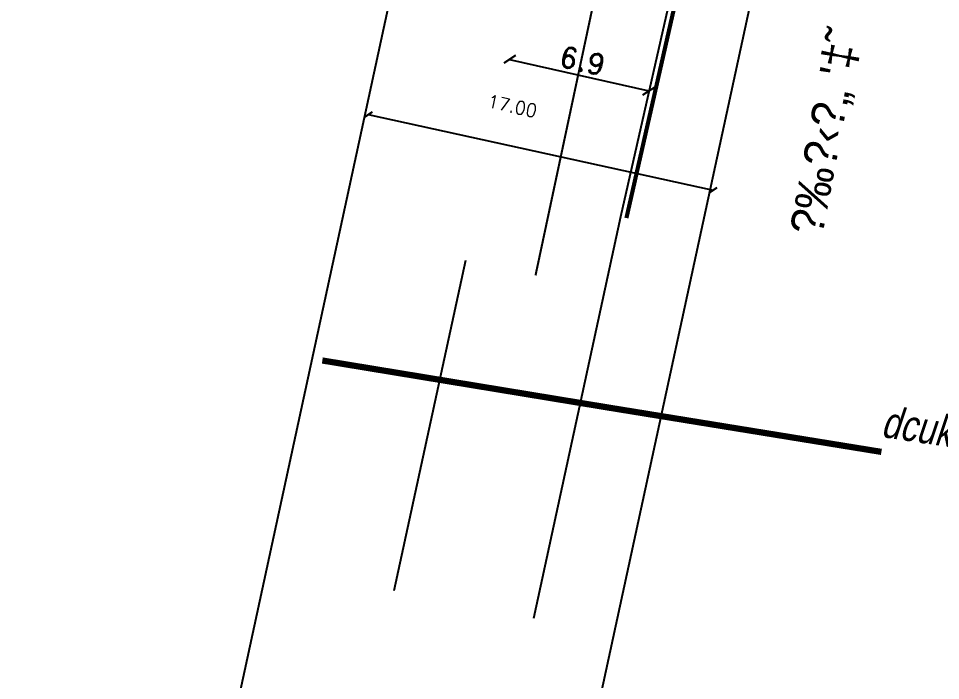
# Model space of a CAD drawing. Extents: x 183304 to 184528, y 666784 to 667526.
# Drawn here: x 184439.72 to 184484.13, y 667022.37 to 667054.23 of the extents above; entities that cross this region are included whole.
import ezdxf

# ---------------------------------------------------------------- set-up
doc = ezdxf.new("R2010")
doc.units = 0
doc.linetypes.add('1-1', pattern=[2, 1, -1])
for name, color, linetype in [('0-XREF', 7, 'Continuous'), ('D-15', 20, '1-1'), ('D-Dim', 7, 'Continuous'), ('D-Nativ', 7, '1-1'), ('D-Road', 7, 'Continuous'), ('D-TEXT', 7, 'Continuous'), ('stxt', 7, 'Continuous')]:
    doc.layers.add(name, color=color, linetype=linetype)
doc.styles.add('MIR2', font='mirym.shx', dxfattribs={"width": 0.8, "oblique": 10})
doc.styles.add('mvt-hebtxt', font='mvt-oron')
doc.styles.add('mvt_hebtxt', font='mvt-oronm')
doc.styles.add('r', font='romand')
doc.styles.add('ROMAND', font='romand')
doc.dimstyles.new('DDIM', dxfattribs={"dimscale": 1.35, "dimtxt": 0.75, "dimasz": 0.35, "dimexe": 0, "dimexo": 0.5, "dimgap": 0.15, "dimtad": 1, "dimdec": 1, "dimzin": 0, "dimdsep": 46, "dimtxsty": 'ROMAND', "dimblk1": 'OBLIQUE', "dimblk2": 'OBLIQUE', "dimsah": 1, "dimcen": 0.5, "dimse1": 1, "dimse2": 1, "dimadec": 0, "dimazin": 0, "dimtfac": 0.75, "dimtdec": 1, "dimtmove": 2, "dimatfit": 3, "dimldrblk": 'OBLIQUE', "dimfxl": 1, "dimtolj": 1, "dimtzin": 0, "dimarcsym": 0})
doc.dimstyles.new('tik', dxfattribs={"dimscale": 1.25, "dimtxt": 0.5, "dimasz": 0.25, "dimexe": 0, "dimexo": 0, "dimgap": 0.09, "dimtad": 1, "dimzin": 0, "dimdsep": 46, "dimtxsty": 'r', "dimblk1": 'OBLIQUE', "dimblk2": 'OBLIQUE', "dimsah": 1, "dimcen": 0.09, "dimse1": 1, "dimse2": 1, "dimclrd": 256, "dimclrt": 256, "dimadec": 0, "dimazin": 0, "dimtfac": 1, "dimtix": 1, "dimtmove": 2, "dimatfit": 3, "dimldrblk": 'OBLIQUE', "dimfxl": 1, "dimtolj": 1, "dimtzin": 0, "dimarcsym": 0})

# ---------------------------------------------------------------- blocks, each defined once
blk = doc.blocks.new('TXT1')
at = {"layer": 'stxt', "style": 'mvt-hebtxt'}
blk.add_attdef('333', (-8.25, -0.75), '', height=4.5, dxfattribs=at)
blk = doc.blocks.new('_Oblique')
at = {"color": 0, "linetype": 'ByBlock', "lineweight": -2}
blk.add_line((-0.5, -0.5), (0.5, 0.5), dxfattribs=at)
blk = doc.blocks.new('*D409')
at = {"layer": 'D-Dim', "lineweight": -2, "transparency": 16777216}
blk.add_line((184456.574, 667049.6), (184473.182, 667045.97), dxfattribs=at)
at = {"layer": 'DEFPOINTS', "color": 0, "transparency": 16777216}
for p in [(184456.574, 667049.6), (184473.182, 667045.97), (184473.182, 667045.97)]:
    blk.add_point(p, dxfattribs=at)
at = {"layer": 'D-Dim', "lineweight": -2, "transparency": 16777216, "xscale": 0.3125, "yscale": 0.3125, "zscale": 0.3125}
for p, rotation in [((184456.574, 667049.6), 167.6699348267336), ((184473.182, 667045.97), 347.6699348267337)]:
    blk.add_blockref('_Oblique', p, dxfattribs=dict(at, rotation=rotation))
at = {"layer": 'D-Dim', "transparency": 16777216, "insert": (184463.509, 667050.015), "char_height": 0.625, "attachment_point": 5, "rotation": 347.6699, "style": 'r'}
blk.add_mtext('\\A1;17.00', dxfattribs=at)
blk = doc.blocks.new('*D412')
at = {"layer": 'D-Dim', "color": 0, "lineweight": -2, "transparency": 16777216}
blk.add_line((184463.377, 667052.261), (184470.083, 667050.738), dxfattribs=at)
at = {"layer": 'DEFPOINTS', "color": 0, "transparency": 16777216}
for p in [(184470.083, 667050.738), (184462.48, 667048.309), (184469.186, 667046.786)]:
    blk.add_point(p, dxfattribs=at)
at = {"layer": 'D-Dim', "color": 0, "lineweight": -2, "transparency": 16777216, "xscale": 0.4725, "yscale": 0.4725, "zscale": 0.4725}
for p, rotation in [((184463.377, 667052.261), 167.2067245251567), ((184470.083, 667050.738), 347.2067245251567)]:
    blk.add_blockref('_Oblique', p, dxfattribs=dict(at, rotation=rotation))
at = {"layer": 'D-Dim', "color": 0, "transparency": 16777216, "insert": (184466.887, 667052.191), "char_height": 1.0125, "attachment_point": 5, "rotation": 347.2067, "style": 'ROMAND'}
blk.add_mtext('\\A1;6.9', dxfattribs=at)

msp = doc.modelspace()

# ---------------------------------------------------------------- linework, layer by layer
at = {"layer": '0-XREF', "const_width": 0.3}
msp.add_lwpolyline([(184481.282, 667033.37), (184468.146, 667035.502), (184454.359, 667037.769)], dxfattribs=at)
at = {"layer": 'D-15', "const_width": 0.2, "flags": 128}
msp.add_lwpolyline([(184472.073, 667058.144), (184469.003, 667044.624)], dxfattribs=at)
at = {"layer": 'D-Dim'}
for p, q in [((184461.164, 667071.583), (184439.725, 666972.516)), ((184477.78, 667067.987), (184456.34, 666968.92)), ((184468.71, 667044.69), (184464.53, 667025.36)), ((184461.26, 667042.58), (184457.81, 667026.68))]:
    msp.add_line(p, q, dxfattribs=at)
at = {"layer": 'D-Nativ', "const_width": 0.1}
msp.add_lwpolyline([(184469.831, 667066.312), (184464.625, 667041.864)], dxfattribs=at)
at = {"layer": 'D-Road'}
msp.add_lwpolyline([(184477.735, 667073.518, 0.147862), (184474.649, 667068.622), (184471.78, 667058.21), (184468.71, 667044.69)], format="xyb", dxfattribs=at)

# ---------------------------------------------------------------- block references
at = {"layer": 'stxt'}
ref = msp.add_blockref('TXT1', (184471.34, 667046.711), dxfattribs=dict(at, xscale=0.2, yscale=0.2, rotation=79.42651582885694))
ref.add_attrib('333', "\x8d‰\x81‹\x8e„ '‡˜", (184478.428, 667043.703), dxfattribs={"layer": '0', "height": 1.6, "rotation": 79.3158, "style": 'mvt_hebtxt'})

# ---------------------------------------------------------------- texts
at = {"layer": 'D-TEXT', "style": 'MIR2', "oblique": 10, "width": 0.8}
msp.add_text('dcuk chmug', height=1.5, rotation=351.4979, dxfattribs=at).set_placement((184481.233, 667034.096))

# ---------------------------------------------------------------- dimensions: what is measured, and where the dimension line sits
at = {"layer": 'D-Dim'}
dim = msp.add_aligned_dim(p1=(184462.48, 667048.309), p2=(184469.186, 667046.786), distance=4.053, dimstyle='DDIM', dxfattribs=at)
dim.commit()
dim.dimension.update_dxf_attribs({"geometry": '*D412', "text_midpoint": (184466.887, 667052.191)})
dim = msp.add_linear_dim(base=(184473.182, 667045.97), p1=(184456.574, 667049.6), p2=(184473.182, 667045.97), angle=347.6699, dimstyle='tik', dxfattribs=at)
dim.commit()
dim.dimension.update_dxf_attribs({"geometry": '*D409', "text_midpoint": (184463.509, 667050.015), "dimtype": 161})

doc.saveas('drawing.dxf')
